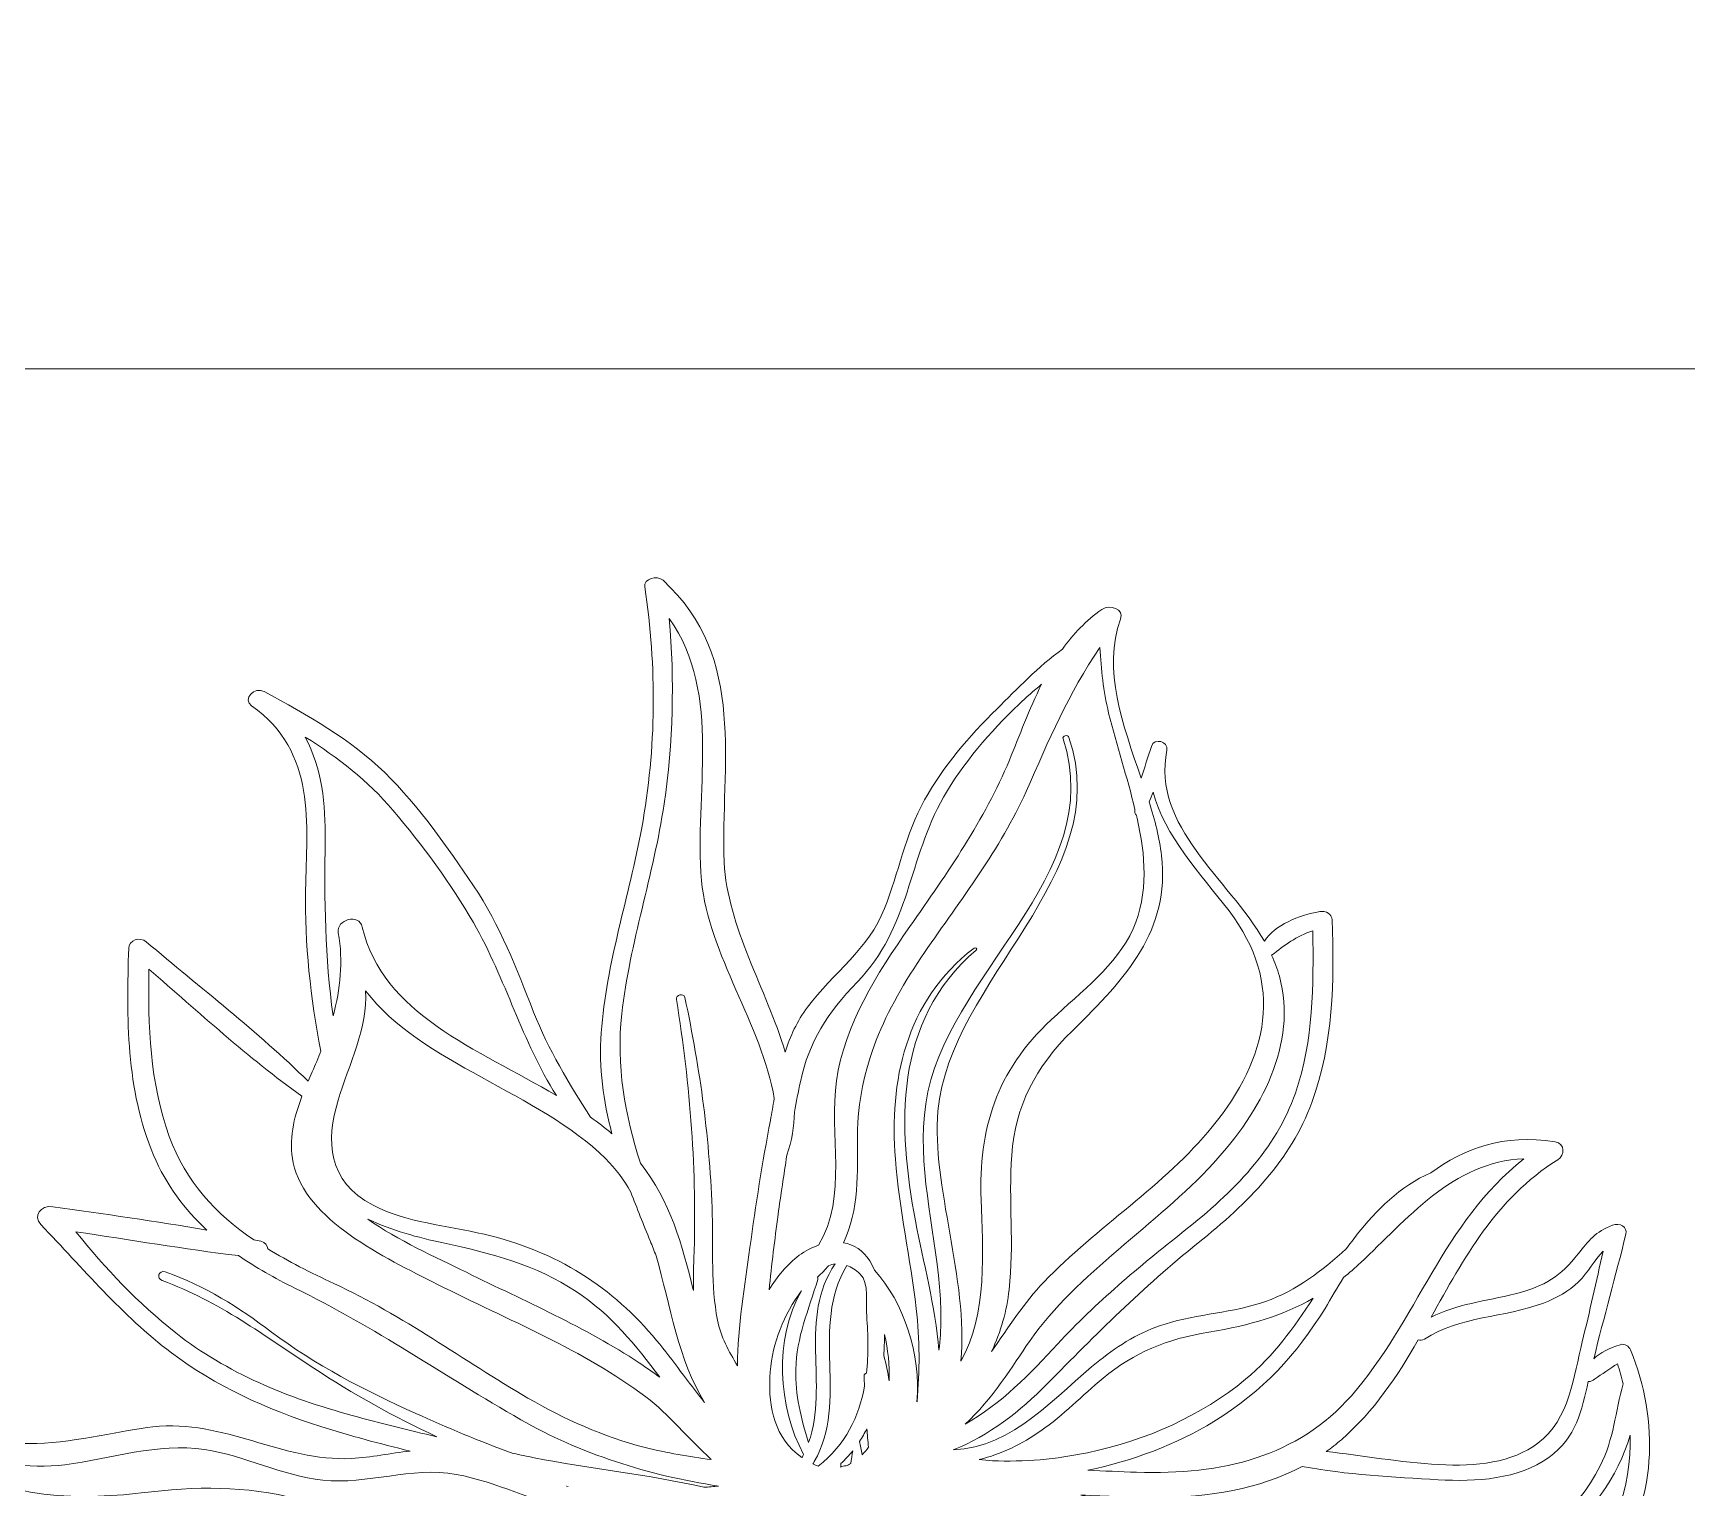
# Model space of a CAD drawing. Header units: millimetres. Extents: x -390 to 773, y -263 to 188.
# Drawn here: x 420.28 to 458.6, y -168.42 to -134.71 of the extents above; entities that cross this region are included whole.
import ezdxf

# ---------------------------------------------------------------- set-up
doc = ezdxf.new("R2010")
doc.units = ezdxf.units.MM
doc.header["$MEASUREMENT"] = 0
doc.layers.add('Layer 1', color=7, linetype='Continuous')

msp = doc.modelspace()

# ---------------------------------------------------------------- linework, layer by layer
at = {"layer": 'Layer 1', "color": 140, "lineweight": 18}
msp.add_open_spline([(150.1144, -192.49), (150.1144, -192.49), (150.1144, -145.6684), (150.1144, -145.6684), (150.1144, -145.6684), (150.1144, -145.6684), (150.0709, -142.6385), (153.3799, -142.49), (153.3799, -142.49), (153.3799, -142.49), (155.6145, -142.49), (155.6145, -142.49), (155.6145, -142.49), (155.6145, -142.49), (155.6145, -171.8706), (155.6145, -171.8706), (155.6145, -171.8706), (155.6145, -171.8706), (159.6145, -171.8706), (159.6145, -171.8706), (159.6145, -171.8706), (159.6145, -171.8706), (159.6145, -142.49), (159.6145, -142.49), (159.6145, -142.49), (159.6145, -142.49), (302.6146, -142.49), (302.6146, -142.49), (302.6146, -142.49), (302.6146, -142.49), (302.6146, -141.7025), (302.6146, -141.7025), (302.6146, -141.7025), (302.6146, -141.7025), (315.1467, -134.7134), (332.6146, -141.6368), (332.6146, -141.6368), (332.6146, -141.6368), (332.6146, -142.49), (332.6146, -142.49), (332.6146, -142.49), (332.6146, -142.49), (475.6146, -142.49), (475.6146, -142.49), (475.6146, -142.49), (475.6146, -142.49), (475.6146, -171.8706), (475.6146, -171.8706), (475.6146, -171.8706), (475.6146, -171.8706), (479.6146, -171.8706), (479.6146, -171.8706), (479.6146, -171.8706), (479.6146, -171.8706), (479.6146, -142.49), (479.6146, -142.49), (479.6146, -142.49), (479.6146, -142.49), (481.855, -142.49), (481.855, -142.49), (481.855, -142.49), (481.855, -142.49), (484.721, -142.3469), (485.1145, -145.5984), (485.1145, -145.5984), (485.1145, -145.5984), (485.1146, -192.49), (485.1146, -192.49), (485.1146, -192.49), (485.1146, -192.49), (436.7013, -192.49), (436.7013, -192.49), (436.7013, -192.49), (436.7013, -192.49), (436.7013, -196.09), (436.7013, -196.09), (436.7013, -196.09), (436.7013, -196.09), (406.7012, -196.09), (406.7012, -196.09), (406.7012, -196.09), (406.7012, -196.09), (406.7012, -192.49), (406.7012, -192.49), (406.7012, -192.49), (406.7012, -192.49), (332.6146, -192.49), (332.6146, -192.49), (332.6146, -192.49), (332.6146, -192.49), (332.6146, -196.09), (332.6146, -196.09), (332.6146, -196.09), (332.6146, -196.09), (302.6146, -196.09), (302.6146, -196.09), (302.6146, -196.09), (302.6146, -196.09), (302.6146, -192.49), (302.6146, -192.49), (302.6146, -192.49), (302.6146, -192.49), (228.5381, -192.49), (228.5381, -192.49), (228.5381, -192.49), (228.5381, -192.49), (228.5381, -196.09), (228.5381, -196.09), (228.5381, -196.09), (228.5381, -196.09), (198.5381, -196.09), (198.5381, -196.09), (198.5381, -196.09), (198.5381, -196.09), (198.5381, -192.49), (198.5381, -192.49), (198.5381, -192.49), (198.5381, -192.49), (150.1144, -192.49), (150.1144, -192.49)], degree=3, knots=[0, 0, 0, 0, 0.0322581, 0.0322581, 0.0322581, 0.0322581, 0.0645161, 0.0645161, 0.0645161, 0.0645161, 0.0967742, 0.0967742, 0.0967742, 0.0967742, 0.1290323, 0.1290323, 0.1290323, 0.1290323, 0.1612903, 0.1612903, 0.1612903, 0.1612903, 0.1935484, 0.1935484, 0.1935484, 0.1935484, 0.2258065, 0.2258065, 0.2258065, 0.2258065, 0.2580645, 0.2580645, 0.2580645, 0.2580645, 0.2903226, 0.2903226, 0.2903226, 0.2903226, 0.3225806, 0.3225806, 0.3225806, 0.3225806, 0.3548387, 0.3548387, 0.3548387, 0.3548387, 0.3870968, 0.3870968, 0.3870968, 0.3870968, 0.4193548, 0.4193548, 0.4193548, 0.4193548, 0.4516129, 0.4516129, 0.4516129, 0.4516129, 0.483871, 0.483871, 0.483871, 0.483871, 0.516129, 0.516129, 0.516129, 0.516129, 0.5483871, 0.5483871, 0.5483871, 0.5483871, 0.5806452, 0.5806452, 0.5806452, 0.5806452, 0.6129032, 0.6129032, 0.6129032, 0.6129032, 0.6451613, 0.6451613, 0.6451613, 0.6451613, 0.6774194, 0.6774194, 0.6774194, 0.6774194, 0.7096774, 0.7096774, 0.7096774, 0.7096774, 0.7419355, 0.7419355, 0.7419355, 0.7419355, 0.7741935, 0.7741935, 0.7741935, 0.7741935, 0.8064516, 0.8064516, 0.8064516, 0.8064516, 0.8387097, 0.8387097, 0.8387097, 0.8387097, 0.8709677, 0.8709677, 0.8709677, 0.8709677, 0.9032258, 0.9032258, 0.9032258, 0.9032258, 0.9354839, 0.9354839, 0.9354839, 0.9354839, 1, 1, 1, 1], dxfattribs=at)
at = {"layer": 'Layer 1', "color": 240, "lineweight": 9}
for points, knots in [([(417.7387, -166.3587), (417.7151, -166.0695), (418.2479, -166.0088), (418.3225, -166.2904), (418.3225, -166.2904), (418.8081, -168.1193), (421.701, -167.1507), (423.0572, -167.0013), (423.0572, -167.0013), (424.712, -166.8192), (426.0443, -167.8172), (427.6553, -167.7357), (427.6553, -167.7357), (428.1207, -167.7122), (428.5633, -167.6143), (429.0145, -167.5638), (429.0145, -167.5638), (428.316, -167.3944), (427.6233, -167.2099), (426.9448, -166.9943), (426.9448, -166.9943), (425.6825, -166.5929), (424.5052, -166.0559), (423.4875, -165.2887), (423.4875, -165.2887), (422.3297, -164.4159), (421.4365, -163.3307), (420.4563, -162.3175), (420.4563, -162.3175), (420.2669, -162.1217), (420.4485, -161.8624), (420.7346, -161.9039), (420.7346, -161.9039), (421.9241, -162.0758), (423.1255, -162.2334), (424.3092, -162.4491), (424.3092, -162.4491), (423.7849, -161.9628), (423.3635, -161.3963), (423.0729, -160.7115), (423.0729, -160.7115), (422.4264, -159.1891), (422.4469, -157.51), (422.4949, -155.9117), (422.4949, -155.9117), (422.5004, -155.7335), (422.7529, -155.6374), (422.9028, -155.7654), (422.9028, -155.7654), (424.1412, -156.8237), (425.4986, -157.8539), (426.652, -158.9953), (426.652, -158.9953), (426.6835, -158.9219), (426.7157, -158.849), (426.7478, -158.7764), (426.7478, -158.7764), (426.8188, -158.6169), (426.8858, -158.4582), (426.9493, -158.2995), (426.9493, -158.2995), (426.7026, -157.0647), (426.5752, -155.8174), (426.5939, -154.5616), (426.5939, -154.5616), (426.6167, -153.0439), (426.8599, -151.367), (425.3431, -150.2963), (425.3431, -150.2963), (425.1303, -150.1461), (425.4058, -149.8446), (425.6349, -149.9689), (425.6349, -149.9689), (426.6398, -150.5137), (427.636, -151.0709), (428.4271, -151.8467), (428.4271, -151.8467), (429.2308, -152.6346), (429.8728, -153.5622), (430.4843, -154.4657), (430.4843, -154.4657), (431.1154, -155.3981), (431.4734, -156.3799), (431.8776, -157.3957), (431.8776, -157.3957), (432.2196, -158.2555), (432.692, -159.0457), (433.1972, -159.8302), (433.1972, -159.8302), (433.3702, -159.9519), (433.5361, -160.0787), (433.6931, -160.2122), (433.6931, -160.2122), (433.4952, -159.4557), (433.3874, -158.6844), (433.4449, -157.8717), (433.4449, -157.8717), (433.5587, -156.2648), (434.0919, -154.7133), (434.3826, -153.1293), (434.3826, -153.1293), (434.7239, -151.2693), (434.7336, -149.4096), (434.4524, -147.5436), (434.4524, -147.5436), (434.4238, -147.3539), (434.7393, -147.2668), (434.8762, -147.3916), (434.8762, -147.3916), (436.843, -149.1851), (436.2022, -151.6902), (436.2964, -153.9244), (436.2964, -153.9244), (436.3593, -155.4144), (437.2796, -156.8665), (437.707, -158.3219), (437.707, -158.3219), (437.8241, -157.9553), (437.9837, -157.6022), (438.224, -157.2819), (438.224, -157.2819), (438.8255, -156.4803), (439.6392, -155.9371), (440.0092, -154.9937), (440.0092, -154.9937), (440.3379, -154.1555), (440.4913, -153.2847), (440.9364, -152.4796), (440.9364, -152.4796), (441.364, -151.706), (441.9708, -151.0095), (442.6199, -150.3654), (442.6199, -150.3654), (443.0722, -149.9166), (443.572, -149.3879), (444.1348, -148.9828), (444.1348, -148.9828), (444.3829, -148.6366), (444.6777, -148.3232), (445.0434, -148.0683), (445.0434, -148.0683), (445.2292, -147.9386), (445.5661, -148.0527), (445.4796, -148.2882), (445.4796, -148.2882), (445.0495, -149.4595), (445.5334, -150.7378), (445.9586, -151.9772), (445.9586, -151.9772), (446.0317, -151.73), (446.1194, -151.4849), (446.1957, -151.2375), (446.1957, -151.2375), (446.2583, -151.0341), (446.5931, -151.1227), (446.5535, -151.3229), (446.5535, -151.3229), (446.2006, -153.1077), (447.9611, -154.2782), (448.8117, -155.7536), (448.8117, -155.7536), (449.057, -155.3764), (449.6035, -155.1513), (450.095, -155.066), (450.095, -155.066), (450.2415, -155.0405), (450.3757, -155.1211), (450.3811, -155.2547), (450.3811, -155.2547), (450.4378, -156.6623), (450.4069, -158.1368), (449.911, -159.4913), (449.911, -159.4913), (449.4258, -160.8166), (448.4351, -161.814), (447.2752, -162.7434), (447.2752, -162.7434), (445.9861, -163.7763), (444.911, -164.858), (443.774, -166.0118), (443.774, -166.0118), (443.1549, -166.6403), (442.4369, -167.2041), (441.5978, -167.5376), (441.5978, -167.5376), (442.9988, -167.4906), (443.9926, -166.2595), (444.9956, -165.4612), (444.9956, -165.4612), (445.4453, -165.1033), (445.9342, -164.7994), (446.5133, -164.6204), (446.5133, -164.6204), (447.2709, -164.3858), (448.0906, -164.3626), (448.8378, -164.0988), (448.8378, -164.0988), (449.5538, -163.8459), (450.1495, -163.3893), (450.7105, -162.8796), (450.7105, -162.8796), (450.7925, -162.766), (450.8761, -162.653), (450.9642, -162.5417), (450.9642, -162.5417), (451.3828, -162.0113), (451.9618, -161.417), (452.6662, -161.1206), (452.6662, -161.1206), (453.4497, -160.5567), (454.3454, -160.2032), (455.5478, -160.4013), (455.5478, -160.4013), (455.7907, -160.4412), (455.7733, -160.7113), (455.6101, -160.8141), (455.6101, -160.8141), (454.1628, -161.7268), (453.4348, -163.1036), (452.6749, -164.4656), (452.6749, -164.4656), (453.2596, -164.1587), (453.9471, -164.0905), (454.6204, -163.9213), (454.6204, -163.9213), (455.328, -163.7434), (455.6724, -163.5123), (456.0868, -162.9918), (456.0868, -162.9918), (456.3174, -162.7018), (456.4908, -162.4746), (456.8773, -162.332), (456.8773, -162.332), (457.0472, -162.2693), (457.2308, -162.3718), (457.1896, -162.5396), (457.1896, -162.5396), (456.9518, -163.5045), (456.682, -164.4627), (456.4447, -165.4275), (456.4447, -165.4275), (456.598, -165.2835), (456.7928, -165.185), (457.0544, -165.0992), (457.0544, -165.0992), (457.1592, -165.0646), (457.2656, -165.1381), (457.298, -165.2188), (457.298, -165.2188), (457.9551, -166.8508), (457.9425, -168.7809), (456.8032, -170.2599), (456.8032, -170.2599), (455.7993, -171.563), (454.0624, -172.415), (452.2253, -172.2233), (452.2253, -172.2233), (451.5104, -172.1488), (450.8463, -171.9158), (450.2129, -171.6302), (450.2129, -171.6302), (450.4369, -172.0266), (450.0252, -172.3726), (449.4129, -172.6272), (449.4129, -172.6272), (448.598, -172.9656), (447.7175, -172.9278), (446.8412, -172.9298), (446.8412, -172.9298), (447.4989, -173.6121), (448.3977, -174.0382), (449.2016, -174.5858), (449.2016, -174.5858), (450.1148, -175.2079), (450.5954, -175.9814), (450.9239, -176.9364), (450.9239, -176.9364), (451.5711, -178.8179), (451.5042, -180.9252), (450.1672, -182.5711), (450.1672, -182.5711), (450.0247, -182.7464), (449.6551, -182.6475), (449.7418, -182.4159), (449.7418, -182.4159), (450.106, -181.4447), (450.105, -180.4392), (449.6367, -179.4939), (449.6367, -179.4939), (449.2415, -178.6962), (448.5713, -178.04), (448.098, -177.28), (448.098, -177.28), (447.7392, -176.7036), (447.5771, -176.0561), (447.4169, -175.4102), (447.4169, -175.4102), (447.3452, -175.8462), (447.1945, -176.2741), (446.9764, -176.659), (446.9764, -176.659), (446.1797, -178.0648), (444.558, -178.9205), (442.8581, -179.3225), (442.8581, -179.3225), (442.8201, -180.3364), (442.5304, -181.3468), (442.1537, -182.2994), (442.1537, -182.2994), (441.5675, -183.7828), (440.3466, -185.4107), (441.1043, -187.0026), (441.1043, -187.0026), (441.2024, -187.2087), (440.8678, -187.421), (440.6638, -187.2958), (440.6638, -187.2958), (437.7226, -185.4928), (434.8509, -183.0855), (434.1451, -179.8957), (434.1451, -179.8957), (433.5792, -177.3393), (434.4767, -174.6201), (435.961, -172.2908), (435.961, -172.2908), (435.5976, -172.5724), (435.2064, -172.8366), (434.7967, -173.0848), (434.7967, -173.0848), (433.7649, -173.7096), (433.2592, -174.7151), (432.2771, -175.3688), (432.2771, -175.3688), (431.4173, -175.9411), (430.3317, -176.1047), (429.2776, -176.1884), (429.2776, -176.1884), (427.8672, -176.3001), (426.3937, -176.3639), (424.9798, -176.2645), (424.9798, -176.2645), (424.1451, -176.2056), (423.3722, -175.9298), (423.1549, -175.1647), (423.1549, -175.1647), (422.9451, -174.4258), (423.2884, -173.532), (423.5608, -172.8049), (423.5608, -172.8049), (419.7935, -172.5564), (417.9763, -169.2963), (417.7387, -166.3587)], [0, 0, 0, 0, 0.011236, 0.011236, 0.011236, 0.011236, 0.0224719, 0.0224719, 0.0224719, 0.0224719, 0.0337079, 0.0337079, 0.0337079, 0.0337079, 0.0449438, 0.0449438, 0.0449438, 0.0449438, 0.0561798, 0.0561798, 0.0561798, 0.0561798, 0.0674157, 0.0674157, 0.0674157, 0.0674157, 0.0786517, 0.0786517, 0.0786517, 0.0786517, 0.0898876, 0.0898876, 0.0898876, 0.0898876, 0.1011236, 0.1011236, 0.1011236, 0.1011236, 0.1123596, 0.1123596, 0.1123596, 0.1123596, 0.1235955, 0.1235955, 0.1235955, 0.1235955, 0.1348315, 0.1348315, 0.1348315, 0.1348315, 0.1460674, 0.1460674, 0.1460674, 0.1460674, 0.1573034, 0.1573034, 0.1573034, 0.1573034, 0.1685393, 0.1685393, 0.1685393, 0.1685393, 0.1797753, 0.1797753, 0.1797753, 0.1797753, 0.1910112, 0.1910112, 0.1910112, 0.1910112, 0.2022472, 0.2022472, 0.2022472, 0.2022472, 0.2134831, 0.2134831, 0.2134831, 0.2134831, 0.2247191, 0.2247191, 0.2247191, 0.2247191, 0.2359551, 0.2359551, 0.2359551, 0.2359551, 0.247191, 0.247191, 0.247191, 0.247191, 0.258427, 0.258427, 0.258427, 0.258427, 0.2696629, 0.2696629, 0.2696629, 0.2696629, 0.2808989, 0.2808989, 0.2808989, 0.2808989, 0.2921348, 0.2921348, 0.2921348, 0.2921348, 0.3033708, 0.3033708, 0.3033708, 0.3033708, 0.3146067, 0.3146067, 0.3146067, 0.3146067, 0.3258427, 0.3258427, 0.3258427, 0.3258427, 0.3370787, 0.3370787, 0.3370787, 0.3370787, 0.3483146, 0.3483146, 0.3483146, 0.3483146, 0.3595506, 0.3595506, 0.3595506, 0.3595506, 0.3707865, 0.3707865, 0.3707865, 0.3707865, 0.3820225, 0.3820225, 0.3820225, 0.3820225, 0.3932584, 0.3932584, 0.3932584, 0.3932584, 0.4044944, 0.4044944, 0.4044944, 0.4044944, 0.4157303, 0.4157303, 0.4157303, 0.4157303, 0.4269663, 0.4269663, 0.4269663, 0.4269663, 0.4382022, 0.4382022, 0.4382022, 0.4382022, 0.4494382, 0.4494382, 0.4494382, 0.4494382, 0.4606742, 0.4606742, 0.4606742, 0.4606742, 0.4719101, 0.4719101, 0.4719101, 0.4719101, 0.4831461, 0.4831461, 0.4831461, 0.4831461, 0.494382, 0.494382, 0.494382, 0.494382, 0.505618, 0.505618, 0.505618, 0.505618, 0.5168539, 0.5168539, 0.5168539, 0.5168539, 0.5280899, 0.5280899, 0.5280899, 0.5280899, 0.5393258, 0.5393258, 0.5393258, 0.5393258, 0.5505618, 0.5505618, 0.5505618, 0.5505618, 0.5617978, 0.5617978, 0.5617978, 0.5617978, 0.5730337, 0.5730337, 0.5730337, 0.5730337, 0.5842697, 0.5842697, 0.5842697, 0.5842697, 0.5955056, 0.5955056, 0.5955056, 0.5955056, 0.6067416, 0.6067416, 0.6067416, 0.6067416, 0.6179775, 0.6179775, 0.6179775, 0.6179775, 0.6292135, 0.6292135, 0.6292135, 0.6292135, 0.6404494, 0.6404494, 0.6404494, 0.6404494, 0.6516854, 0.6516854, 0.6516854, 0.6516854, 0.6629213, 0.6629213, 0.6629213, 0.6629213, 0.6741573, 0.6741573, 0.6741573, 0.6741573, 0.6853933, 0.6853933, 0.6853933, 0.6853933, 0.6966292, 0.6966292, 0.6966292, 0.6966292, 0.7078652, 0.7078652, 0.7078652, 0.7078652, 0.7191011, 0.7191011, 0.7191011, 0.7191011, 0.7303371, 0.7303371, 0.7303371, 0.7303371, 0.741573, 0.741573, 0.741573, 0.741573, 0.752809, 0.752809, 0.752809, 0.752809, 0.7640449, 0.7640449, 0.7640449, 0.7640449, 0.7752809, 0.7752809, 0.7752809, 0.7752809, 0.7865169, 0.7865169, 0.7865169, 0.7865169, 0.7977528, 0.7977528, 0.7977528, 0.7977528, 0.8089888, 0.8089888, 0.8089888, 0.8089888, 0.8202247, 0.8202247, 0.8202247, 0.8202247, 0.8314607, 0.8314607, 0.8314607, 0.8314607, 0.8426966, 0.8426966, 0.8426966, 0.8426966, 0.8539326, 0.8539326, 0.8539326, 0.8539326, 0.8651685, 0.8651685, 0.8651685, 0.8651685, 0.8764045, 0.8764045, 0.8764045, 0.8764045, 0.8876404, 0.8876404, 0.8876404, 0.8876404, 0.8988764, 0.8988764, 0.8988764, 0.8988764, 0.9101124, 0.9101124, 0.9101124, 0.9101124, 0.9213483, 0.9213483, 0.9213483, 0.9213483, 0.9325843, 0.9325843, 0.9325843, 0.9325843, 0.9438202, 0.9438202, 0.9438202, 0.9438202, 0.9550562, 0.9550562, 0.9550562, 0.9550562, 0.9662921, 0.9662921, 0.9662921, 0.9662921, 0.9775281, 0.9775281, 0.9775281, 0.9775281, 1, 1, 1, 1]), ([(435.7691, -154.3474), (435.5833, -152.3591), (436.2704, -150.0489), (435.0229, -148.274), (435.0229, -148.274), (435.1444, -149.706), (435.1126, -151.149), (434.9017, -152.5734), (434.9017, -152.5734), (434.6599, -154.205), (434.1064, -155.7935), (433.9215, -157.4315), (433.9215, -157.4315), (433.786, -158.6316), (433.9907, -159.7756), (434.3549, -160.8933), (434.3549, -160.8933), (435.0529, -161.7802), (435.3227, -162.804), (435.5762, -163.8278), (435.5762, -163.8278), (435.5762, -163.8278), (435.5826, -163.8415), (435.5826, -163.8415), (435.5826, -163.8415), (435.5777, -163.5858), (435.5823, -163.3371), (435.591, -163.1042), (435.591, -163.1042), (435.6666, -161.1023), (435.5095, -159.0836), (435.1863, -157.1017), (435.1863, -157.1017), (435.1684, -156.9919), (435.3587, -156.9412), (435.383, -157.0547), (435.383, -157.0547), (435.7383, -158.7167), (435.9677, -160.3931), (436.0178, -162.0835), (436.0178, -162.0835), (436.042, -162.8958), (435.984, -163.7239), (436.1384, -164.528), (436.1384, -164.528), (436.2127, -164.9148), (436.3981, -165.256), (436.6036, -165.586), (436.6036, -165.586), (436.6047, -164.6754), (436.7704, -163.7446), (436.8905, -162.8486), (436.8905, -162.8486), (437.0223, -161.8635), (437.1805, -160.8809), (437.3644, -159.9021), (437.3644, -159.9021), (437.3956, -159.7362), (437.4249, -159.5676), (437.4557, -159.3986), (437.4557, -159.3986), (437.1721, -157.697), (435.9292, -156.0574), (435.7691, -154.3474)], [0, 0, 0, 0, 0.0588235, 0.0588235, 0.0588235, 0.0588235, 0.1176471, 0.1176471, 0.1176471, 0.1176471, 0.1764706, 0.1764706, 0.1764706, 0.1764706, 0.2352941, 0.2352941, 0.2352941, 0.2352941, 0.2941176, 0.2941176, 0.2941176, 0.2941176, 0.3529412, 0.3529412, 0.3529412, 0.3529412, 0.4117647, 0.4117647, 0.4117647, 0.4117647, 0.4705882, 0.4705882, 0.4705882, 0.4705882, 0.5294118, 0.5294118, 0.5294118, 0.5294118, 0.5882353, 0.5882353, 0.5882353, 0.5882353, 0.6470588, 0.6470588, 0.6470588, 0.6470588, 0.7058824, 0.7058824, 0.7058824, 0.7058824, 0.7647059, 0.7647059, 0.7647059, 0.7647059, 0.8235294, 0.8235294, 0.8235294, 0.8235294, 0.8823529, 0.8823529, 0.8823529, 0.8823529, 1, 1, 1, 1]), ([(445.2035, -150.4657), (445.0767, -149.9532), (445.0292, -149.4554), (445.0007, -148.9489), (445.0007, -148.9489), (444.2726, -150.0056), (443.8177, -151.1019), (443.2911, -152.281), (443.2911, -152.281), (442.6941, -153.6177), (441.7757, -154.7899), (440.9347, -156.0156), (440.9347, -156.0156), (440.0202, -157.3481), (439.3865, -158.6872), (439.3851, -160.2559), (439.3851, -160.2559), (439.3842, -161.1057), (439.4223, -161.9793), (439.0569, -162.7385), (439.0569, -162.7385), (439.2974, -162.7792), (439.5154, -162.9092), (439.667, -163.1552), (439.667, -163.1552), (439.7086, -163.2231), (439.7443, -163.2973), (439.7774, -163.3742), (439.7774, -163.3742), (440.4499, -164.1115), (440.8639, -165.3291), (440.7582, -166.4219), (440.7582, -166.4219), (440.7582, -166.4219), (440.7625, -166.4196), (440.7625, -166.4196), (440.7625, -166.4196), (440.8272, -165.7045), (440.8282, -164.992), (440.7434, -164.2578), (440.7434, -164.2578), (440.6098, -163.1035), (440.3533, -161.9596), (440.262, -160.8018), (440.262, -160.8018), (440.1207, -159.0123), (440.4725, -157.157), (442.0833, -155.9108), (442.0833, -155.9108), (442.1183, -155.8836), (442.1693, -155.9268), (442.1354, -155.9559), (442.1354, -155.9559), (440.1933, -157.6136), (440.3191, -160.0723), (440.7266, -162.2269), (440.7266, -162.2269), (440.9088, -163.1899), (441.1827, -164.2137), (441.2705, -165.2284), (441.2705, -165.2284), (441.3274, -164.7531), (441.3293, -164.265), (441.2864, -163.7613), (441.2864, -163.7613), (441.1654, -162.3482), (440.7579, -160.939), (440.9646, -159.5166), (440.9646, -159.5166), (441.3974, -156.5354), (445.197, -154.2444), (444.147, -151.0636), (444.147, -151.0636), (444.1219, -150.9875), (444.2579, -150.9553), (444.2835, -151.031), (444.2835, -151.031), (445.3727, -154.2522), (441.5203, -156.6323), (441.2472, -159.6916), (441.2472, -159.6916), (441.0953, -161.3936), (441.9571, -163.5896), (441.7798, -165.4818), (441.7798, -165.4818), (442.4032, -164.4127), (442.2851, -162.8706), (442.2477, -161.7395), (442.2477, -161.7395), (442.1941, -160.1094), (442.5808, -158.7793), (443.8757, -157.5682), (443.8757, -157.5682), (444.5724, -156.9165), (445.3871, -156.3174), (445.768, -155.4678), (445.768, -155.4678), (446.1355, -154.6481), (446.0524, -153.748), (445.8638, -152.9034), (445.8638, -152.9034), (445.8579, -152.8767), (445.8503, -152.8504), (445.8441, -152.8239), (445.8441, -152.8239), (445.8217, -152.8092), (445.806, -152.7875), (445.8075, -152.7592), (445.8075, -152.7592), (445.8087, -152.7393), (445.8116, -152.7196), (445.8132, -152.6996), (445.8132, -152.6996), (445.6325, -151.9509), (445.3885, -151.2138), (445.2035, -150.4657)], [0, 0, 0, 0, 0.0333333, 0.0333333, 0.0333333, 0.0333333, 0.0666667, 0.0666667, 0.0666667, 0.0666667, 0.1, 0.1, 0.1, 0.1, 0.1333333, 0.1333333, 0.1333333, 0.1333333, 0.1666667, 0.1666667, 0.1666667, 0.1666667, 0.2, 0.2, 0.2, 0.2, 0.2333333, 0.2333333, 0.2333333, 0.2333333, 0.2666667, 0.2666667, 0.2666667, 0.2666667, 0.3, 0.3, 0.3, 0.3, 0.3333333, 0.3333333, 0.3333333, 0.3333333, 0.3666667, 0.3666667, 0.3666667, 0.3666667, 0.4, 0.4, 0.4, 0.4, 0.4333333, 0.4333333, 0.4333333, 0.4333333, 0.4666667, 0.4666667, 0.4666667, 0.4666667, 0.5, 0.5, 0.5, 0.5, 0.5333333, 0.5333333, 0.5333333, 0.5333333, 0.5666667, 0.5666667, 0.5666667, 0.5666667, 0.6, 0.6, 0.6, 0.6, 0.6333333, 0.6333333, 0.6333333, 0.6333333, 0.6666667, 0.6666667, 0.6666667, 0.6666667, 0.7, 0.7, 0.7, 0.7, 0.7333333, 0.7333333, 0.7333333, 0.7333333, 0.7666667, 0.7666667, 0.7666667, 0.7666667, 0.8, 0.8, 0.8, 0.8, 0.8333333, 0.8333333, 0.8333333, 0.8333333, 0.8666667, 0.8666667, 0.8666667, 0.8666667, 0.9, 0.9, 0.9, 0.9, 0.9333333, 0.9333333, 0.9333333, 0.9333333, 1, 1, 1, 1]), ([(443.1273, -150.2598), (442.4465, -150.9159), (441.8321, -151.6189), (441.379, -152.4118), (441.379, -152.4118), (440.5635, -153.8399), (440.599, -155.4339), (439.3807, -156.6959), (439.3807, -156.6959), (438.675, -157.4268), (438.2621, -158.0692), (438.0605, -159.0108), (438.0605, -159.0108), (438.0107, -159.2432), (437.965, -159.4764), (437.9209, -159.71), (437.9209, -159.71), (437.9158, -160.0429), (437.8642, -160.3767), (437.7473, -160.7118), (437.7473, -160.7118), (437.6739, -161.1701), (437.6065, -161.6291), (437.5435, -162.0873), (437.5435, -162.0873), (437.4637, -162.6672), (437.3958, -163.2481), (437.3337, -163.8294), (437.3337, -163.8294), (437.5179, -163.52), (437.7492, -163.2414), (438.0339, -163.0293), (438.0339, -163.0293), (438.1718, -162.9265), (438.3244, -162.8465), (438.4808, -162.7939), (438.4808, -162.7939), (439.1627, -161.6771), (438.7192, -160.1984), (438.8966, -158.9839), (438.8966, -158.9839), (439.087, -157.6798), (439.8202, -156.523), (440.595, -155.4147), (440.595, -155.4147), (441.4739, -154.1575), (442.3258, -152.9468), (442.9037, -151.5567), (442.9037, -151.5567), (443.1366, -150.9964), (443.3589, -150.3812), (443.6503, -149.799), (443.6503, -149.799), (443.469, -149.9507), (443.2906, -150.1026), (443.1273, -150.2598)], [0, 0, 0, 0, 0.0666667, 0.0666667, 0.0666667, 0.0666667, 0.1333333, 0.1333333, 0.1333333, 0.1333333, 0.2, 0.2, 0.2, 0.2, 0.2666667, 0.2666667, 0.2666667, 0.2666667, 0.3333333, 0.3333333, 0.3333333, 0.3333333, 0.4, 0.4, 0.4, 0.4, 0.4666667, 0.4666667, 0.4666667, 0.4666667, 0.5333333, 0.5333333, 0.5333333, 0.5333333, 0.6, 0.6, 0.6, 0.6, 0.6666667, 0.6666667, 0.6666667, 0.6666667, 0.7333333, 0.7333333, 0.7333333, 0.7333333, 0.8, 0.8, 0.8, 0.8, 0.8666667, 0.8666667, 0.8666667, 0.8666667, 1, 1, 1, 1]), ([(430.4835, -155.322), (429.9677, -154.422), (429.3041, -153.5277), (428.6172, -152.7179), (428.6172, -152.7179), (428.039, -152.0358), (427.3461, -151.5008), (426.5853, -151.0214), (426.5853, -151.0214), (426.9736, -151.7456), (427.0603, -152.5962), (427.0479, -153.4054), (427.0479, -153.4054), (427.0268, -154.7875), (427.043, -156.128), (427.2299, -157.4791), (427.2299, -157.4791), (427.4005, -156.8597), (427.4691, -156.2298), (427.3526, -155.5559), (427.3526, -155.5559), (427.299, -155.2456), (427.8353, -155.1028), (427.9087, -155.4231), (427.9087, -155.4231), (428.3701, -157.437), (430.5647, -158.2491), (432.4069, -159.3273), (432.4069, -159.3273), (431.6065, -158.0674), (431.2439, -156.6496), (430.4835, -155.322)], [0, 0, 0, 0, 0.1111111, 0.1111111, 0.1111111, 0.1111111, 0.2222222, 0.2222222, 0.2222222, 0.2222222, 0.3333333, 0.3333333, 0.3333333, 0.3333333, 0.4444444, 0.4444444, 0.4444444, 0.4444444, 0.5555556, 0.5555556, 0.5555556, 0.5555556, 0.6666667, 0.6666667, 0.6666667, 0.6666667, 0.7777778, 0.7777778, 0.7777778, 0.7777778, 1, 1, 1, 1]), ([(446.237, -152.2983), (446.2073, -152.3743), (446.1745, -152.4494), (446.1398, -152.5238), (446.1398, -152.5238), (446.2733, -152.9468), (446.3831, -153.3628), (446.4283, -153.7656), (446.4283, -153.7656), (446.6236, -155.5074), (445.6218, -156.5885), (444.3642, -157.8255), (444.3642, -157.8255), (443.4971, -158.6784), (443.0419, -159.567), (442.9575, -160.7087), (442.9575, -160.7087), (442.8806, -161.7475), (443.0164, -162.7878), (442.897, -163.8261), (442.897, -163.8261), (442.8416, -164.3082), (442.7085, -164.8007), (442.4918, -165.2554), (442.4918, -165.2554), (442.8802, -164.7063), (443.2413, -164.124), (443.7051, -163.644), (443.7051, -163.644), (444.9222, -162.3843), (446.5082, -161.3993), (447.605, -160.0517), (447.605, -160.0517), (448.9047, -158.4549), (449.2868, -156.7433), (447.9928, -155.0515), (447.9928, -155.0515), (447.324, -154.177), (446.4948, -153.3103), (446.237, -152.2983)], [0, 0, 0, 0, 0.0909091, 0.0909091, 0.0909091, 0.0909091, 0.1818182, 0.1818182, 0.1818182, 0.1818182, 0.2727273, 0.2727273, 0.2727273, 0.2727273, 0.3636364, 0.3636364, 0.3636364, 0.3636364, 0.4545455, 0.4545455, 0.4545455, 0.4545455, 0.5454545, 0.5454545, 0.5454545, 0.5454545, 0.6363636, 0.6363636, 0.6363636, 0.6363636, 0.7272727, 0.7272727, 0.7272727, 0.7272727, 0.8181818, 0.8181818, 0.8181818, 0.8181818, 1, 1, 1, 1]), ([(444.0204, -165.0849), (444.9131, -164.118), (445.9017, -163.2981), (446.9543, -162.4654), (446.9543, -162.4654), (448.0982, -161.5604), (449.0771, -160.5792), (449.5302, -159.2699), (449.5302, -159.2699), (449.9535, -158.0456), (449.9525, -156.7758), (449.9329, -155.5114), (449.9329, -155.5114), (449.5536, -155.6311), (449.2826, -155.8496), (448.9797, -156.0766), (448.9797, -156.0766), (449.0523, -156.2338), (449.1136, -156.3949), (449.159, -156.5609), (449.159, -156.5609), (449.5867, -158.1297), (448.7359, -159.691), (447.6328, -160.8935), (447.6328, -160.8935), (446.3021, -162.344), (444.486, -163.4213), (443.3676, -165.0226), (443.3676, -165.0226), (442.9854, -165.57), (442.5074, -166.3797), (441.8755, -166.9386), (441.8755, -166.9386), (442.7117, -166.4771), (443.3902, -165.7671), (444.0204, -165.0849)], [0, 0, 0, 0, 0.1, 0.1, 0.1, 0.1, 0.2, 0.2, 0.2, 0.2, 0.3, 0.3, 0.3, 0.3, 0.4, 0.4, 0.4, 0.4, 0.5, 0.5, 0.5, 0.5, 0.6, 0.6, 0.6, 0.6, 0.7, 0.7, 0.7, 0.7, 0.8, 0.8, 0.8, 0.8, 1, 1, 1, 1]), ([(422.9628, -156.3993), (422.9419, -157.7007), (422.9823, -159.0265), (423.434, -160.2737), (423.434, -160.2737), (423.8162, -161.3298), (424.5084, -162.0665), (425.3911, -162.6669), (425.3911, -162.6669), (425.4474, -162.6792), (425.5041, -162.6906), (425.5604, -162.7034), (425.5604, -162.7034), (425.6593, -162.726), (425.7098, -162.8009), (425.7174, -162.8789), (425.7174, -162.8789), (426.1883, -163.1683), (426.7049, -163.4282), (427.252, -163.6824), (427.252, -163.6824), (428.8672, -164.4324), (430.2316, -165.4549), (431.745, -166.3361), (431.745, -166.3361), (432.5918, -166.8289), (433.4823, -167.2285), (434.4632, -167.4816), (434.4632, -167.4816), (434.9677, -167.6118), (435.4803, -167.6902), (435.9939, -167.7619), (435.9939, -167.7619), (435.4703, -167.2792), (435.0065, -166.7089), (434.4766, -166.3083), (434.4766, -166.3083), (433.0413, -165.2238), (431.2827, -164.5277), (429.6508, -163.7018), (429.6508, -163.7018), (428.4151, -163.0763), (426.5948, -162.2212), (426.3076, -160.8848), (426.3076, -160.8848), (426.1948, -160.3599), (426.3196, -159.8439), (426.5091, -159.3454), (426.5091, -159.3454), (425.2569, -158.4496), (424.1151, -157.3946), (422.9628, -156.3993)], [0, 0, 0, 0, 0.0714286, 0.0714286, 0.0714286, 0.0714286, 0.1428571, 0.1428571, 0.1428571, 0.1428571, 0.2142857, 0.2142857, 0.2142857, 0.2142857, 0.2857143, 0.2857143, 0.2857143, 0.2857143, 0.3571429, 0.3571429, 0.3571429, 0.3571429, 0.4285714, 0.4285714, 0.4285714, 0.4285714, 0.5, 0.5, 0.5, 0.5, 0.5714286, 0.5714286, 0.5714286, 0.5714286, 0.6428571, 0.6428571, 0.6428571, 0.6428571, 0.7142857, 0.7142857, 0.7142857, 0.7142857, 0.7857143, 0.7857143, 0.7857143, 0.7857143, 0.8571429, 0.8571429, 0.8571429, 0.8571429, 1, 1, 1, 1]), ([(433.5448, -160.7898), (431.9914, -159.249), (429.2788, -158.597), (427.9859, -156.9026), (427.9859, -156.9026), (428.0312, -157.7516), (427.6005, -158.6047), (427.3482, -159.4373), (427.3482, -159.4373), (427.064, -160.3755), (427.0979, -161.3136), (428.1565, -161.8683), (428.1565, -161.8683), (428.9141, -162.2654), (429.8879, -162.3457), (430.7304, -162.54), (430.7304, -162.54), (432.4098, -162.927), (433.7243, -163.7844), (434.7274, -165.0014), (434.7274, -165.0014), (435.1129, -165.4693), (435.4575, -165.9653), (435.8398, -166.4366), (435.8398, -166.4366), (435.2332, -165.4555), (435.0469, -164.2014), (434.7157, -163.0388), (434.7157, -163.0388), (434.6705, -162.9244), (434.626, -162.8096), (434.5796, -162.6963), (434.5796, -162.6963), (434.4243, -162.3167), (434.272, -161.9408), (434.131, -161.565), (434.131, -161.565), (433.9706, -161.2842), (433.7798, -161.0229), (433.5448, -160.7898)], [0, 0, 0, 0, 0.0909091, 0.0909091, 0.0909091, 0.0909091, 0.1818182, 0.1818182, 0.1818182, 0.1818182, 0.2727273, 0.2727273, 0.2727273, 0.2727273, 0.3636364, 0.3636364, 0.3636364, 0.3636364, 0.4545455, 0.4545455, 0.4545455, 0.4545455, 0.5454545, 0.5454545, 0.5454545, 0.5454545, 0.6363636, 0.6363636, 0.6363636, 0.6363636, 0.7272727, 0.7272727, 0.7272727, 0.7272727, 0.8181818, 0.8181818, 0.8181818, 0.8181818, 1, 1, 1, 1]), ([(454.8207, -160.7967), (453.1928, -160.842), (452.0775, -162.2325), (451.044, -163.1989), (451.044, -163.1989), (450.9108, -163.3231), (450.7785, -163.4379), (450.6457, -163.5442), (450.6457, -163.5442), (450.5016, -163.7824), (450.3614, -164.0223), (450.2167, -164.2584), (450.2167, -164.2584), (449.5747, -165.3051), (448.7729, -166.1934), (447.644, -166.8778), (447.644, -166.8778), (446.7638, -167.4114), (445.7647, -167.7948), (444.7188, -168.0062), (444.7188, -168.0062), (445.0943, -168.025), (445.4706, -168.0426), (445.8481, -168.0556), (445.8481, -168.0556), (447.8402, -168.1239), (449.5927, -167.6907), (450.8282, -166.2815), (450.8282, -166.2815), (452.3504, -164.545), (452.9416, -162.2793), (454.8207, -160.7967)], [0, 0, 0, 0, 0.1111111, 0.1111111, 0.1111111, 0.1111111, 0.2222222, 0.2222222, 0.2222222, 0.2222222, 0.3333333, 0.3333333, 0.3333333, 0.3333333, 0.4444444, 0.4444444, 0.4444444, 0.4444444, 0.5555556, 0.5555556, 0.5555556, 0.5555556, 0.6666667, 0.6666667, 0.6666667, 0.6666667, 0.7777778, 0.7777778, 0.7777778, 0.7777778, 1, 1, 1, 1]), ([(423.5896, -164.8287), (424.7742, -165.7594), (426.1627, -166.3264), (427.6768, -166.7412), (427.6768, -166.7412), (428.3249, -166.9187), (428.98, -167.0805), (429.6381, -167.2327), (429.6381, -167.2327), (428.6396, -166.7689), (427.6844, -166.2376), (426.7813, -165.6444), (426.7813, -165.6444), (425.6767, -164.9187), (424.5665, -164.0776), (423.2725, -163.6164), (423.2725, -163.6164), (423.1298, -163.5657), (423.1911, -163.3622), (423.3372, -163.413), (423.3372, -163.413), (424.2773, -163.7405), (425.046, -164.2379), (425.8052, -164.8074), (425.8052, -164.8074), (426.8083, -165.5595), (427.9693, -166.1633), (429.1453, -166.6918), (429.1453, -166.6918), (429.856, -167.0111), (430.617, -167.3368), (431.4063, -167.6179), (431.4063, -167.6179), (431.5668, -167.651), (431.7272, -167.6853), (431.8879, -167.7177), (431.8879, -167.7177), (433.1665, -167.9759), (434.5418, -168.1054), (435.8198, -168.4032), (435.8198, -168.4032), (435.9352, -168.3969), (436.0505, -168.387), (436.1653, -168.3753), (436.1653, -168.3753), (434.5397, -168.1312), (432.9446, -167.6183), (431.5823, -166.8383), (431.5823, -166.8383), (429.8104, -165.8235), (428.2032, -164.6976), (426.3458, -163.7894), (426.3458, -163.7894), (425.876, -163.5596), (425.439, -163.3118), (425.0413, -163.0358), (425.0413, -163.0358), (423.7794, -162.8843), (422.5255, -162.6723), (421.2699, -162.4823), (421.2699, -162.4823), (421.9495, -163.3283), (422.7069, -164.1352), (423.5896, -164.8287)], [0, 0, 0, 0, 0.0588235, 0.0588235, 0.0588235, 0.0588235, 0.1176471, 0.1176471, 0.1176471, 0.1176471, 0.1764706, 0.1764706, 0.1764706, 0.1764706, 0.2352941, 0.2352941, 0.2352941, 0.2352941, 0.2941176, 0.2941176, 0.2941176, 0.2941176, 0.3529412, 0.3529412, 0.3529412, 0.3529412, 0.4117647, 0.4117647, 0.4117647, 0.4117647, 0.4705882, 0.4705882, 0.4705882, 0.4705882, 0.5294118, 0.5294118, 0.5294118, 0.5294118, 0.5882353, 0.5882353, 0.5882353, 0.5882353, 0.6470588, 0.6470588, 0.6470588, 0.6470588, 0.7058824, 0.7058824, 0.7058824, 0.7058824, 0.7647059, 0.7647059, 0.7647059, 0.7647059, 0.8235294, 0.8235294, 0.8235294, 0.8235294, 0.8823529, 0.8823529, 0.8823529, 0.8823529, 1, 1, 1, 1]), ([(434.8002, -165.8541), (434.2559, -165.1169), (433.6749, -164.4083), (432.865, -163.8678), (432.865, -163.8678), (431.9393, -163.2502), (430.8969, -162.9811), (429.7818, -162.7419), (429.7818, -162.7419), (429.204, -162.6179), (428.5786, -162.451), (428.0388, -162.1933), (428.0388, -162.1933), (428.7327, -162.6839), (429.6047, -163.0707), (430.3207, -163.4233), (430.3207, -163.4233), (431.6761, -164.0906), (433.08, -164.6976), (434.3238, -165.5196), (434.3238, -165.5196), (434.4867, -165.6273), (434.6448, -165.7394), (434.8002, -165.8541)], [0, 0, 0, 0, 0.1428571, 0.1428571, 0.1428571, 0.1428571, 0.2857143, 0.2857143, 0.2857143, 0.2857143, 0.4285714, 0.4285714, 0.4285714, 0.4285714, 0.5714286, 0.5714286, 0.5714286, 0.5714286, 0.7142857, 0.7142857, 0.7142857, 0.7142857, 1, 1, 1, 1]), ([(438.4619, -163.5299), (438.4619, -163.5299), (438.4577, -163.5328), (438.4577, -163.5328), (438.4577, -163.5328), (438.4659, -163.5477), (438.4692, -163.5652), (438.4632, -163.5857), (438.4632, -163.5857), (438.2537, -164.292), (437.9696, -164.9251), (437.9522, -165.6707), (437.9522, -165.6707), (437.9385, -166.2604), (438.0746, -166.8123), (438.2509, -167.3678), (438.2509, -167.3678), (438.7251, -166.0352), (438.0025, -164.4503), (438.869, -163.2293), (438.869, -163.2293), (438.8143, -163.235), (438.762, -163.25), (438.7111, -163.2699), (438.7111, -163.2699), (438.6359, -163.3587), (438.5549, -163.4461), (438.4619, -163.5299)], [0, 0, 0, 0, 0.125, 0.125, 0.125, 0.125, 0.25, 0.25, 0.25, 0.25, 0.375, 0.375, 0.375, 0.375, 0.5, 0.5, 0.5, 0.5, 0.625, 0.625, 0.625, 0.625, 0.75, 0.75, 0.75, 0.75, 1, 1, 1, 1]), ([(456.0925, -163.6413), (455.8663, -163.8625), (455.592, -164.0169), (455.2807, -164.1347), (455.2807, -164.1347), (454.3613, -164.4826), (453.3512, -164.431), (452.5192, -164.9705), (452.5192, -164.9705), (452.4719, -165.0011), (452.4225, -165.0032), (452.3779, -164.9898), (452.3779, -164.9898), (451.8933, -165.8278), (451.3594, -166.6365), (450.5963, -167.3008), (450.5963, -167.3008), (450.4822, -167.4), (450.3636, -167.4907), (450.2426, -167.5773), (450.2426, -167.5773), (451.8613, -167.7347), (453.9438, -168.2869), (455.1504, -167.3835), (455.1504, -167.3835), (455.8874, -166.8316), (455.981, -165.8171), (456.177, -165.0335), (456.177, -165.0335), (456.3517, -164.335), (456.5007, -163.6322), (456.6637, -162.9316), (456.6637, -162.9316), (456.4536, -163.1467), (456.3227, -163.416), (456.0925, -163.6413)], [0, 0, 0, 0, 0.1, 0.1, 0.1, 0.1, 0.2, 0.2, 0.2, 0.2, 0.3, 0.3, 0.3, 0.3, 0.4, 0.4, 0.4, 0.4, 0.5, 0.5, 0.5, 0.5, 0.6, 0.6, 0.6, 0.6, 0.7, 0.7, 0.7, 0.7, 0.8, 0.8, 0.8, 0.8, 1, 1, 1, 1]), ([(439.1353, -163.2666), (438.2829, -164.6843), (439.1871, -166.3996), (438.3824, -167.8079), (438.3824, -167.8079), (438.3824, -167.8079), (438.3729, -167.8249), (438.3729, -167.8249), (438.3729, -167.8249), (438.3655, -167.8379), (438.3575, -167.8508), (438.3497, -167.8637), (438.3497, -167.8637), (438.391, -167.8826), (438.4318, -167.899), (438.4718, -167.9128), (438.4718, -167.9128), (439.1102, -167.4229), (439.4175, -166.7625), (439.5457, -166.0574), (439.5457, -166.0574), (439.5429, -165.9771), (439.5403, -165.8972), (439.5369, -165.817), (439.5369, -165.817), (439.5358, -165.7874), (439.5608, -165.7685), (439.5894, -165.7621), (439.5894, -165.7621), (439.6395, -165.3221), (439.6307, -164.8723), (439.5959, -164.4409), (439.5959, -164.4409), (439.5759, -164.1952), (439.655, -163.6501), (439.4489, -163.4632), (439.4489, -163.4632), (439.3392, -163.364), (439.2352, -163.303), (439.1353, -163.2666)], [0, 0, 0, 0, 0.0909091, 0.0909091, 0.0909091, 0.0909091, 0.1818182, 0.1818182, 0.1818182, 0.1818182, 0.2727273, 0.2727273, 0.2727273, 0.2727273, 0.3636364, 0.3636364, 0.3636364, 0.3636364, 0.4545455, 0.4545455, 0.4545455, 0.4545455, 0.5454545, 0.5454545, 0.5454545, 0.5454545, 0.6363636, 0.6363636, 0.6363636, 0.6363636, 0.7272727, 0.7272727, 0.7272727, 0.7272727, 0.8181818, 0.8181818, 0.8181818, 0.8181818, 1, 1, 1, 1]), ([(438.0958, -167.7151), (438.1093, -167.6906), (438.1211, -167.6656), (438.1336, -167.6408), (438.1336, -167.6408), (437.5365, -166.5432), (437.4526, -164.9691), (438.0833, -163.8543), (438.0833, -163.8543), (438.0589, -163.8886), (438.0356, -163.9217), (438.0145, -163.9516), (438.0145, -163.9516), (437.6111, -164.5232), (437.3826, -165.1832), (437.3531, -165.8523), (437.3531, -165.8523), (437.3222, -166.5485), (437.4569, -167.2674), (438.0958, -167.7151)], [0, 0, 0, 0, 0.1666667, 0.1666667, 0.1666667, 0.1666667, 0.3333333, 0.3333333, 0.3333333, 0.3333333, 0.5, 0.5, 0.5, 0.5, 0.6666667, 0.6666667, 0.6666667, 0.6666667, 1, 1, 1, 1]), ([(447.5265, -164.8077), (446.549, -164.97), (445.8, -165.277), (445.0745, -165.876), (445.0745, -165.876), (444.5872, -166.2783), (444.1553, -166.7327), (443.6284, -167.0984), (443.6284, -167.0984), (443.2052, -167.392), (442.7163, -167.6387), (442.2037, -167.7596), (442.2037, -167.7596), (442.3043, -167.7727), (442.4056, -167.7835), (442.5083, -167.7881), (442.5083, -167.7881), (443.2468, -167.8211), (443.9929, -167.7525), (444.7109, -167.6022), (444.7109, -167.6022), (446.0752, -167.3164), (447.3558, -166.746), (448.3721, -165.902), (448.3721, -165.902), (449.0385, -165.3486), (449.5003, -164.6951), (449.9413, -164.0256), (449.9413, -164.0256), (449.245, -164.4258), (448.4882, -164.6482), (447.5265, -164.8077)], [0, 0, 0, 0, 0.1111111, 0.1111111, 0.1111111, 0.1111111, 0.2222222, 0.2222222, 0.2222222, 0.2222222, 0.3333333, 0.3333333, 0.3333333, 0.3333333, 0.4444444, 0.4444444, 0.4444444, 0.4444444, 0.5555556, 0.5555556, 0.5555556, 0.5555556, 0.6666667, 0.6666667, 0.6666667, 0.6666667, 0.7777778, 0.7777778, 0.7777778, 0.7777778, 1, 1, 1, 1]), ([(440.0104, -164.8628), (440.0093, -165.0297), (440.0026, -165.1937), (439.9919, -165.3511), (439.9919, -165.3511), (440.0446, -165.5412), (440.0869, -165.7369), (440.114, -165.9348), (440.114, -165.9348), (440.1295, -165.5698), (440.0899, -165.2146), (440.0104, -164.8628)], [0, 0, 0, 0, 0.25, 0.25, 0.25, 0.25, 0.5, 0.5, 0.5, 0.5, 1, 1, 1, 1]), ([(456.4617, -165.8975), (456.4276, -165.9364), (456.3715, -165.9532), (456.3177, -165.9518), (456.3177, -165.9518), (456.1659, -166.6169), (456.0463, -167.2532), (455.4067, -167.71), (455.4067, -167.71), (454.6917, -168.2205), (453.723, -168.2794), (452.838, -168.2283), (452.838, -168.2283), (451.8138, -168.1692), (450.7031, -168.1115), (449.6875, -167.9212), (449.6875, -167.9212), (448.6923, -168.4468), (447.5255, -168.638), (446.3185, -168.6327), (446.3185, -168.6327), (445.7306, -168.6301), (445.1443, -168.6107), (444.5587, -168.5841), (444.5587, -168.5841), (445.2904, -168.7448), (446.0285, -168.8632), (446.7854, -168.9278), (446.7854, -168.9278), (447.4501, -168.9844), (448.1315, -169.011), (448.7596, -169.2258), (448.7596, -169.2258), (449.4044, -169.4461), (449.8517, -169.8869), (450.4399, -170.1868), (450.4399, -170.1868), (451.4709, -170.7122), (451.8426, -169.8931), (452.6069, -169.5492), (452.6069, -169.5492), (452.9787, -169.3817), (453.2906, -169.4442), (453.6689, -169.5515), (453.6689, -169.5515), (455.1135, -169.9616), (456.0508, -168.9555), (456.5912, -167.9099), (456.5912, -167.9099), (456.911, -167.2915), (456.944, -166.6433), (457.1272, -166.0101), (457.1272, -166.0101), (457.0891, -165.8516), (457.0437, -165.6955), (456.9937, -165.5411), (456.9937, -165.5411), (456.8163, -165.6599), (456.639, -165.7787), (456.4617, -165.8975)], [0, 0, 0, 0, 0.0625, 0.0625, 0.0625, 0.0625, 0.125, 0.125, 0.125, 0.125, 0.1875, 0.1875, 0.1875, 0.1875, 0.25, 0.25, 0.25, 0.25, 0.3125, 0.3125, 0.3125, 0.3125, 0.375, 0.375, 0.375, 0.375, 0.4375, 0.4375, 0.4375, 0.4375, 0.5, 0.5, 0.5, 0.5, 0.5625, 0.5625, 0.5625, 0.5625, 0.625, 0.625, 0.625, 0.625, 0.6875, 0.6875, 0.6875, 0.6875, 0.75, 0.75, 0.75, 0.75, 0.8125, 0.8125, 0.8125, 0.8125, 0.875, 0.875, 0.875, 0.875, 1, 1, 1, 1]), ([(439.4937, -167.6481), (439.5463, -167.5943), (439.5956, -167.5358), (439.6411, -167.4735), (439.6411, -167.4735), (439.6203, -167.3321), (439.6133, -167.1879), (439.6014, -167.0458), (439.6014, -167.0458), (439.5491, -167.1481), (439.4909, -167.2476), (439.4269, -167.344), (439.4269, -167.344), (439.4489, -167.437), (439.4738, -167.5405), (439.4937, -167.6481)], [0, 0, 0, 0, 0.2, 0.2, 0.2, 0.2, 0.4, 0.4, 0.4, 0.4, 0.6, 0.6, 0.6, 0.6, 1, 1, 1, 1]), ([(426.9916, -168.2364), (426.0345, -168.1329), (425.1969, -167.6732), (424.2532, -167.5292), (424.2532, -167.5292), (423.1513, -167.3612), (422.0922, -167.7491), (421.0156, -167.8799), (421.0156, -167.8799), (420.1819, -167.9812), (419.2141, -167.8717), (418.538, -167.4514), (418.538, -167.4514), (419.1608, -168.7469), (421.3949, -168.6966), (422.7828, -168.5324), (422.7828, -168.5324), (424.0707, -168.38), (425.1729, -168.3576), (426.4249, -168.6777), (426.4249, -168.6777), (427.9053, -169.0559), (429.3097, -169.0214), (430.8371, -168.9914), (430.8371, -168.9914), (431.4902, -168.9786), (432.1433, -168.9659), (432.7964, -168.9531), (432.7964, -168.9531), (431.8677, -168.7317), (431.0277, -168.2757), (430.0829, -168.105), (430.0829, -168.105), (429.0339, -167.9154), (428.0401, -168.3497), (426.9916, -168.2364)], [0, 0, 0, 0, 0.1, 0.1, 0.1, 0.1, 0.2, 0.2, 0.2, 0.2, 0.3, 0.3, 0.3, 0.3, 0.4, 0.4, 0.4, 0.4, 0.5, 0.5, 0.5, 0.5, 0.6, 0.6, 0.6, 0.6, 0.7, 0.7, 0.7, 0.7, 0.8, 0.8, 0.8, 0.8, 1, 1, 1, 1]), ([(455.8967, -170.5109), (456.9293, -169.6213), (457.3169, -168.4135), (457.2852, -167.1982), (457.2852, -167.1982), (457.0249, -168.1449), (456.3172, -169.1004), (455.5936, -169.5966), (455.5936, -169.5966), (455.0652, -169.9589), (454.5428, -170.0816), (453.892, -169.9513), (453.892, -169.9513), (453.5998, -169.8928), (453.2277, -169.7217), (452.9313, -169.7524), (452.9313, -169.7524), (452.6534, -169.7814), (452.3503, -170.1231), (452.136, -170.2822), (452.136, -170.2822), (451.945, -170.4241), (451.7497, -170.5695), (451.505, -170.6374), (451.505, -170.6374), (450.8806, -170.8108), (450.3258, -170.5076), (449.836, -170.2023), (449.836, -170.2023), (448.879, -169.6058), (448.1076, -169.3699), (446.9253, -169.2919), (446.9253, -169.2919), (446.6547, -169.2738), (446.3693, -169.2538), (446.0765, -169.2301), (446.0765, -169.2301), (447.5669, -169.6942), (448.8883, -170.3824), (450.3024, -171.0511), (450.3024, -171.0511), (452.231, -171.9632), (454.2875, -171.8976), (455.8967, -170.5109)], [0, 0, 0, 0, 0.0833333, 0.0833333, 0.0833333, 0.0833333, 0.1666667, 0.1666667, 0.1666667, 0.1666667, 0.25, 0.25, 0.25, 0.25, 0.3333333, 0.3333333, 0.3333333, 0.3333333, 0.4166667, 0.4166667, 0.4166667, 0.4166667, 0.5, 0.5, 0.5, 0.5, 0.5833333, 0.5833333, 0.5833333, 0.5833333, 0.6666667, 0.6666667, 0.6666667, 0.6666667, 0.75, 0.75, 0.75, 0.75, 0.8333333, 0.8333333, 0.8333333, 0.8333333, 1, 1, 1, 1]), ([(439.0001, -167.8533), (438.9973, -167.8821), (438.9943, -167.9108), (438.9911, -167.9396), (438.9911, -167.9396), (439.0273, -167.9185), (439.0709, -167.9064), (439.1202, -167.9063), (439.1202, -167.9063), (439.1568, -167.8914), (439.1927, -167.8742), (439.2275, -167.8548), (439.2275, -167.8548), (439.2441, -167.7554), (439.261, -167.6563), (439.2727, -167.5569), (439.2727, -167.5569), (439.1899, -167.66), (439.0987, -167.7588), (439.0001, -167.8533)], [0, 0, 0, 0, 0.1666667, 0.1666667, 0.1666667, 0.1666667, 0.3333333, 0.3333333, 0.3333333, 0.3333333, 0.5, 0.5, 0.5, 0.5, 0.6666667, 0.6666667, 0.6666667, 0.6666667, 1, 1, 1, 1]), ([(423.7472, -172.3181), (424.0862, -171.4847), (424.5632, -170.7096), (425.3887, -170.1569), (425.3887, -170.1569), (425.553, -170.047), (425.7547, -170.054), (425.8773, -170.2116), (425.8773, -170.2116), (426.353, -170.8225), (426.9175, -171.4724), (427.773, -171.6868), (427.773, -171.6868), (428.1642, -171.7848), (428.556, -171.8003), (428.9294, -171.8921), (428.9294, -171.8921), (430.2961, -171.1881), (431.1744, -169.8947), (432.6365, -169.3478), (432.6365, -169.3478), (432.6578, -169.3398), (432.6788, -169.3333), (432.7002, -169.326), (432.7002, -169.326), (431.9076, -169.3378), (431.1153, -169.3497), (430.3229, -169.3614), (430.3229, -169.3614), (429.4862, -169.3738), (428.6337, -169.4237), (427.8011, -169.3295), (427.8011, -169.3295), (426.8951, -169.2268), (426.057, -168.886), (425.1534, -168.7798), (425.1534, -168.7798), (423.5696, -168.5934), (419.9754, -169.4756), (418.6969, -168.2023), (418.6969, -168.2023), (419.3903, -170.2832), (421.0429, -172.0823), (423.7472, -172.3181)], [0, 0, 0, 0, 0.0833333, 0.0833333, 0.0833333, 0.0833333, 0.1666667, 0.1666667, 0.1666667, 0.1666667, 0.25, 0.25, 0.25, 0.25, 0.3333333, 0.3333333, 0.3333333, 0.3333333, 0.4166667, 0.4166667, 0.4166667, 0.4166667, 0.5, 0.5, 0.5, 0.5, 0.5833333, 0.5833333, 0.5833333, 0.5833333, 0.6666667, 0.6666667, 0.6666667, 0.6666667, 0.75, 0.75, 0.75, 0.75, 0.8333333, 0.8333333, 0.8333333, 0.8333333, 1, 1, 1, 1]), ([(432.6375, -168.376), (432.6375, -168.376), (432.6767, -168.3868), (432.6767, -168.3868), (432.6767, -168.3868), (432.6767, -168.3868), (432.6497, -168.3789), (432.6497, -168.3789), (432.6497, -168.3789), (432.6497, -168.3789), (432.6375, -168.376), (432.6375, -168.376)], [0, 0, 0, 0, 0.25, 0.25, 0.25, 0.25, 0.5, 0.5, 0.5, 0.5, 1, 1, 1, 1])]:
    msp.add_open_spline(points, degree=3, knots=knots, dxfattribs=at)

doc.saveas('drawing.dxf')
